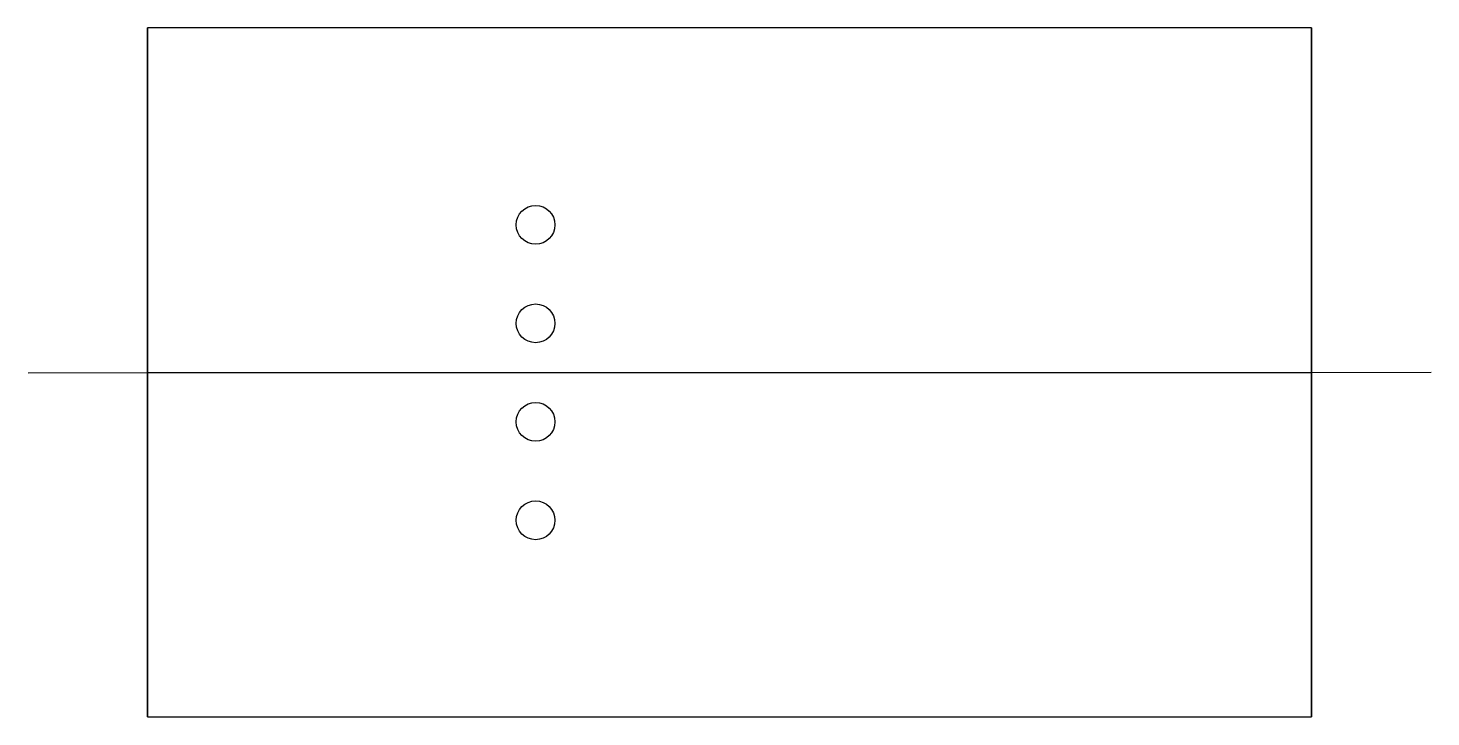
# Model space of a CAD drawing. Header units: millimetres. Extents: x -65 to 43, y -9 to 45.
import ezdxf

# ---------------------------------------------------------------- set-up
doc = ezdxf.new("R2010")
doc.units = ezdxf.units.MM
doc.layers.get('0').update_dxf_attribs({"linetype": 'CONTINUOUS'})

msp = doc.modelspace()

# ---------------------------------------------------------------- linework, layer by layer
for p, q in [((-55.79, -8.72), (-55.79, 44.58)), ((34.21, 44.58), (34.21, -8.72)), ((-65.04, 17.9), (43.46, 17.95)), ((-55.79, 17.93), (34.21, 17.93))]:
    msp.add_line(p, q)
msp.add_lwpolyline([(34.21, 44.58), (-55.79, 44.58), (-55.79, -8.72), (34.21, -8.72)], close=True)
for centre in [(-25.79, 29.35), (-25.79, 21.73), (-25.79, 14.11), (-25.79, 6.49)]:
    msp.add_circle(centre, 1.5)

doc.saveas('drawing.dxf')
